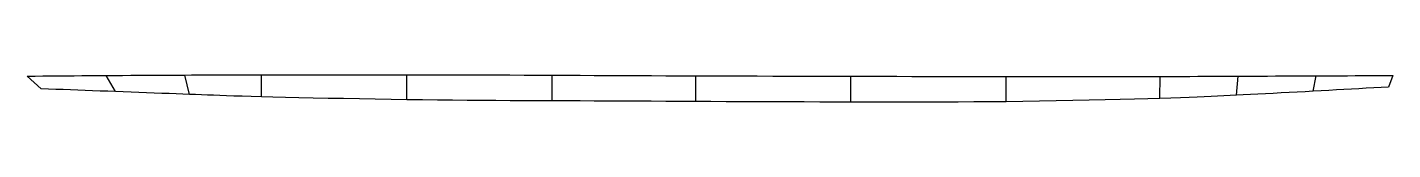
# Model space of a CAD drawing. Header units: metres. Extents: x -3 to 259, y -3 to 3.
import ezdxf

# ---------------------------------------------------------------- set-up
doc = ezdxf.new("R2010")
doc.units = ezdxf.units.M

msp = doc.modelspace()

# ---------------------------------------------------------------- linework, layer by layer
for p, q in [((18.75, 2.62), (20.3, 2.62)), ((20.3, 2.62), (21.83, 2.63)), ((21.83, 2.63), (23.32, 2.64)), ((23.32, 2.64), (24.77, 2.65)), ((24.77, 2.65), (26.17, 2.65)), ((26.17, 2.65), (27.52, 2.66)), ((27.52, 2.66), (28.8, 2.67)), ((28.42, -1.06), (27.52, 2.66)), ((27.52, 2.66), (27.52, 2.66)), ((27.52, 2.66), (27.52, 2.66)), ((28.8, 2.67), (30.04, 2.67)), ((30.04, 2.67), (31.27, 2.68)), ((31.27, 2.68), (32.54, 2.68)), ((32.54, 2.68), (33.85, 2.68)), ((33.85, 2.68), (35.24, 2.69)), ((35.24, 2.69), (36.74, 2.69)), ((36.74, 2.69), (38.38, 2.7)), ((38.38, 2.7), (40.2, 2.7)), ((40.2, 2.7), (42.2, 2.7)), ((42.2, 2.7), (42.2, 2.7)), ((42.2, 2.7), (42.2, 2.7)), ((42.2, 2.7), (44.44, 2.7)), ((42.21, -1.53), (42.21, 2.7)), ((44.44, 2.7), (46.88, 2.7)), ((46.88, 2.7), (49.48, 2.7)), ((49.48, 2.7), (52.24, 2.71)), ((52.24, 2.71), (55.1, 2.71)), ((55.1, 2.71), (58.06, 2.71)), ((58.06, 2.71), (61.06, 2.71)), ((61.06, 2.71), (64.1, 2.71)), ((64.1, 2.71), (67.13, 2.7)), ((67.13, 2.7), (70.14, 2.7)), ((70.13, -2.09), (70.14, 2.7)), ((70.14, 2.7), (70.14, 2.7)), ((70.14, 2.7), (70.14, 2.7)), ((70.14, 2.7), (73.09, 2.7)), ((73.09, 2.7), (75.99, 2.69)), ((75.99, 2.69), (78.84, 2.69)), ((78.84, 2.69), (81.65, 2.68)), ((81.65, 2.68), (84.43, 2.68)), ((84.43, 2.68), (87.18, 2.67)), ((87.18, 2.67), (89.89, 2.67)), ((89.89, 2.67), (92.6, 2.65)), ((92.6, 2.65), (95.3, 2.65)), ((95.3, 2.65), (97.98, 2.64)), ((97.97, -2.3), (97.98, 2.64)), ((97.98, 2.64), (97.98, 2.64)), ((97.98, 2.64), (97.98, 2.64)), ((97.98, 2.64), (100.67, 2.62)), ((100.67, 2.62), (103.36, 2.61)), ((-2.67, 2.46), (-1.19, 2.47)), ((0, 0), (-2.67, 2.46)), ((0, 0), (-2.67, 2.46)), ((-2.67, 2.46), (-2.67, 2.46)), ((-1.19, 2.47), (0.3, 2.49)), ((0, 0), (0, 0)), ((0.3, 2.49), (1.79, 2.5)), ((1.79, 2.5), (3.28, 2.51)), ((3.28, 2.51), (4.78, 2.52)), ((4.78, 2.52), (6.29, 2.53)), ((6.29, 2.53), (7.81, 2.55)), ((7.81, 2.55), (9.34, 2.56)), ((9.34, 2.56), (10.88, 2.57)), ((10.88, 2.57), (12.44, 2.58)), ((12.44, 2.58), (14.02, 2.59)), ((12.44, 2.58), (12.44, 2.58)), ((12.44, 2.58), (12.44, 2.58)), ((14.24, -0.53), (12.45, 2.58)), ((14.02, 2.59), (15.6, 2.6)), ((15.6, 2.6), (17.18, 2.61)), ((17.18, 2.61), (18.75, 2.62)), ((103.36, 2.61), (106.06, 2.6)), ((106.06, 2.6), (108.77, 2.59)), ((108.77, 2.59), (111.5, 2.58)), ((111.5, 2.58), (114.24, 2.56)), ((114.24, 2.56), (117.02, 2.55)), ((117.02, 2.55), (119.81, 2.54)), ((119.81, 2.54), (122.64, 2.53)), ((122.64, 2.53), (125.51, 2.52)), ((125.51, -2.43), (125.52, 2.52)), ((125.51, 2.52), (125.51, 2.52)), ((125.51, 2.52), (125.51, 2.52)), ((125.51, 2.52), (128.42, 2.51)), ((128.42, 2.51), (131.36, 2.5)), ((131.36, 2.5), (134.32, 2.49)), ((134.32, 2.49), (137.31, 2.48)), ((137.31, 2.48), (140.31, 2.47)), ((140.31, 2.47), (143.32, 2.46)), ((143.32, 2.46), (146.32, 2.46)), ((146.32, 2.46), (149.33, 2.45)), ((149.33, 2.45), (152.31, 2.44)), ((152.31, 2.44), (155.28, 2.44)), ((155.27, -2.55), (155.28, 2.43)), ((155.28, 2.44), (155.28, 2.44)), ((155.28, 2.44), (155.28, 2.44)), ((155.28, 2.44), (158.23, 2.43)), ((158.23, 2.43), (161.15, 2.42)), ((161.15, 2.42), (164.07, 2.42)), ((164.07, 2.42), (166.99, 2.41)), ((166.99, 2.41), (169.92, 2.41)), ((169.92, 2.41), (172.87, 2.4)), ((172.87, 2.4), (175.85, 2.4)), ((175.85, 2.4), (178.87, 2.4)), ((178.87, 2.4), (181.93, 2.4)), ((181.93, 2.4), (185.06, 2.39)), ((185.04, -2.46), (185.06, 2.39)), ((185.06, 2.39), (185.06, 2.39)), ((185.06, 2.39), (185.06, 2.39)), ((185.06, 2.39), (188.24, 2.39)), ((188.24, 2.39), (191.45, 2.39)), ((191.45, 2.39), (194.66, 2.39)), ((194.66, 2.39), (197.85, 2.4)), ((197.85, 2.4), (200.98, 2.39)), ((200.98, 2.39), (204.01, 2.4)), ((204.01, 2.4), (206.92, 2.4)), ((206.92, 2.4), (209.67, 2.4)), ((209.67, 2.4), (212.23, 2.4)), ((212.23, 2.4), (214.57, 2.41)), ((214.55, -1.83), (214.57, 2.41)), ((214.57, 2.41), (214.57, 2.41)), ((214.57, 2.41), (214.57, 2.41)), ((214.57, 2.41), (216.68, 2.41)), ((216.68, 2.41), (218.55, 2.41)), ((218.55, 2.41), (220.25, 2.41)), ((220.25, 2.41), (221.78, 2.42)), ((221.78, 2.42), (223.19, 2.43)), ((223.19, 2.43), (224.51, 2.43)), ((224.51, 2.43), (225.77, 2.44)), ((225.77, 2.44), (227, 2.44)), ((227, 2.44), (228.24, 2.44)), ((228.24, 2.44), (229.52, 2.45)), ((229.22, -1.22), (229.52, 2.45)), ((229.52, 2.45), (230.85, 2.46)), ((229.52, 2.45), (229.52, 2.45)), ((229.52, 2.45), (229.52, 2.45)), ((230.85, 2.46), (232.25, 2.46)), ((232.25, 2.46), (233.7, 2.47)), ((233.7, 2.47), (235.18, 2.47)), ((235.18, 2.47), (236.71, 2.48)), ((236.71, 2.48), (238.25, 2.49)), ((238.25, 2.49), (239.81, 2.49)), ((239.81, 2.49), (241.38, 2.5)), ((241.38, 2.5), (242.94, 2.5)), ((242.94, 2.5), (244.49, 2.51)), ((243.93, -0.46), (244.49, 2.51)), ((244.49, 2.51), (246.02, 2.52)), ((244.49, 2.51), (244.49, 2.51)), ((244.49, 2.51), (244.49, 2.51)), ((246.02, 2.52), (247.53, 2.53)), ((247.53, 2.53), (249.02, 2.53)), ((249.02, 2.53), (250.5, 2.54)), ((250.5, 2.54), (251.97, 2.55)), ((252.7, 0.03), (251.28, -0.05)), ((251.97, 2.55), (253.42, 2.56)), ((254.12, 0.12), (252.7, 0.03)), ((253.42, 2.56), (254.87, 2.56)), ((255.53, 0.2), (254.12, 0.12)), ((254.87, 2.56), (256.31, 2.57)), ((256.94, 0.28), (255.53, 0.2)), ((256.31, 2.57), (257.74, 2.58)), ((258.35, 0.36), (256.94, 0.28)), ((257.74, 2.58), (259.18, 2.58)), ((259.18, 2.58), (258.35, 0.36)), ((258.35, 0.36), (258.35, 0.36)), ((259.18, 2.58), (259.18, 2.58)), ((1.4, -0.05), (0, 0)), ((2.79, -0.11), (1.4, -0.05)), ((4.19, -0.15), (2.79, -0.11)), ((5.6, -0.21), (4.19, -0.15)), ((7.01, -0.26), (5.6, -0.21)), ((8.44, -0.31), (7.01, -0.26)), ((9.86, -0.36), (8.44, -0.31)), ((11.31, -0.42), (9.86, -0.36)), ((12.77, -0.47), (11.31, -0.42)), ((14.24, -0.53), (12.77, -0.47)), ((15.73, -0.58), (14.24, -0.53)), ((14.24, -0.53), (14.24, -0.53)), ((14.24, -0.53), (14.24, -0.53)), ((17.22, -0.63), (15.73, -0.58)), ((18.72, -0.69), (17.22, -0.63)), ((20.21, -0.74), (18.72, -0.69)), ((21.67, -0.8), (20.21, -0.74)), ((23.11, -0.86), (21.67, -0.8)), ((24.52, -0.91), (23.11, -0.86)), ((25.88, -0.96), (24.52, -0.91)), ((27.18, -1.01), (25.88, -0.96)), ((28.42, -1.06), (27.18, -1.01)), ((29.6, -1.11), (28.42, -1.06)), ((28.42, -1.06), (28.42, -1.06)), ((28.42, -1.06), (28.42, -1.06)), ((30.73, -1.16), (29.6, -1.11)), ((31.86, -1.2), (30.73, -1.16)), ((33.02, -1.24), (31.86, -1.2)), ((34.23, -1.29), (33.02, -1.24)), ((35.52, -1.33), (34.23, -1.29)), ((36.94, -1.37), (35.52, -1.33)), ((38.5, -1.42), (36.94, -1.37)), ((40.25, -1.47), (38.5, -1.42)), ((42.21, -1.53), (40.25, -1.47)), ((44.4, -1.58), (42.21, -1.53)), ((42.21, -1.53), (42.21, -1.53)), ((42.21, -1.53), (42.21, -1.53)), ((46.82, -1.64), (44.4, -1.58)), ((49.41, -1.7), (46.82, -1.64)), ((52.16, -1.76), (49.41, -1.7)), ((55.03, -1.82), (52.16, -1.76)), ((57.99, -1.88), (55.03, -1.82)), ((61.01, -1.94), (57.99, -1.88)), ((64.07, -2), (61.01, -1.94)), ((67.12, -2.05), (64.07, -2)), ((70.13, -2.09), (67.12, -2.05)), ((73.1, -2.13), (70.13, -2.09)), ((70.13, -2.09), (70.13, -2.09)), ((70.13, -2.09), (70.13, -2.09)), ((76, -2.16), (73.1, -2.13)), ((78.85, -2.19), (76, -2.16)), ((81.66, -2.21), (78.85, -2.19)), ((84.44, -2.23), (81.66, -2.21)), ((87.18, -2.25), (84.44, -2.23)), ((89.9, -2.27), (87.18, -2.25)), ((92.6, -2.28), (89.9, -2.27)), ((95.29, -2.29), (92.6, -2.28)), ((97.97, -2.3), (95.29, -2.29)), ((100.65, -2.32), (97.97, -2.3)), ((97.97, -2.3), (97.97, -2.3)), ((97.97, -2.3), (97.97, -2.3)), ((103.35, -2.33), (100.65, -2.32)), ((106.04, -2.34), (103.35, -2.33)), ((108.75, -2.35), (106.04, -2.34)), ((111.48, -2.37), (108.75, -2.35)), ((114.23, -2.38), (111.48, -2.37)), ((117, -2.39), (114.23, -2.38)), ((119.81, -2.41), (117, -2.39)), ((122.64, -2.42), (119.81, -2.41)), ((125.51, -2.43), (122.64, -2.42)), ((128.41, -2.45), (125.51, -2.43)), ((125.51, -2.43), (125.51, -2.43)), ((125.51, -2.43), (125.51, -2.43)), ((131.35, -2.46), (128.41, -2.45)), ((134.32, -2.47), (131.35, -2.46)), ((137.31, -2.49), (134.32, -2.47)), ((140.31, -2.5), (137.31, -2.49)), ((143.31, -2.51), (140.31, -2.5)), ((146.32, -2.52), (143.31, -2.51)), ((149.32, -2.53), (146.32, -2.52)), ((152.3, -2.54), (149.32, -2.53)), ((155.27, -2.55), (152.3, -2.54)), ((158.21, -2.55), (155.27, -2.55)), ((155.27, -2.55), (155.27, -2.55)), ((155.27, -2.55), (155.27, -2.55)), ((161.14, -2.56), (158.21, -2.55)), ((164.06, -2.56), (161.14, -2.56)), ((166.97, -2.56), (164.06, -2.56)), ((169.9, -2.56), (166.97, -2.56)), ((172.85, -2.55), (169.9, -2.56)), ((175.83, -2.54), (172.85, -2.55)), ((178.85, -2.52), (175.83, -2.54)), ((181.92, -2.49), (178.85, -2.52)), ((185.04, -2.46), (181.92, -2.49)), ((188.22, -2.41), (185.04, -2.46)), ((185.04, -2.46), (185.04, -2.46)), ((185.04, -2.46), (185.04, -2.46)), ((191.44, -2.36), (188.22, -2.41)), ((194.66, -2.3), (191.44, -2.36)), ((197.85, -2.24), (194.66, -2.3)), ((200.98, -2.18), (197.85, -2.24)), ((204.02, -2.11), (200.98, -2.18)), ((206.92, -2.04), (204.02, -2.11)), ((209.67, -1.97), (206.92, -2.04)), ((212.22, -1.9), (209.67, -1.97)), ((214.55, -1.83), (212.22, -1.9)), ((216.63, -1.77), (214.55, -1.83)), ((214.55, -1.83), (214.55, -1.83)), ((214.55, -1.83), (214.55, -1.83)), ((218.49, -1.7), (216.63, -1.77)), ((220.16, -1.64), (218.49, -1.7)), ((221.67, -1.58), (220.16, -1.64)), ((223.05, -1.52), (221.67, -1.58)), ((224.34, -1.47), (223.05, -1.52)), ((225.57, -1.41), (224.34, -1.47)), ((226.77, -1.35), (225.57, -1.41)), ((227.98, -1.28), (226.77, -1.35)), ((229.22, -1.22), (227.98, -1.28)), ((230.53, -1.15), (229.22, -1.22)), ((229.22, -1.22), (229.22, -1.22)), ((229.22, -1.22), (229.22, -1.22)), ((231.89, -1.08), (230.53, -1.15)), ((233.31, -1.01), (231.89, -1.08)), ((234.78, -0.93), (233.31, -1.01)), ((236.27, -0.86), (234.78, -0.93)), ((237.79, -0.78), (236.27, -0.86)), ((239.32, -0.7), (237.79, -0.78)), ((240.87, -0.62), (239.32, -0.7)), ((242.4, -0.54), (240.87, -0.62)), ((243.93, -0.46), (242.4, -0.54)), ((245.43, -0.37), (243.93, -0.46)), ((243.93, -0.46), (243.93, -0.46)), ((243.93, -0.46), (243.93, -0.46)), ((246.92, -0.29), (245.43, -0.37)), ((248.38, -0.21), (246.92, -0.29)), ((249.83, -0.13), (248.38, -0.21)), ((251.28, -0.05), (249.83, -0.13))]:
    msp.add_line(p, q)

doc.saveas('drawing.dxf')
